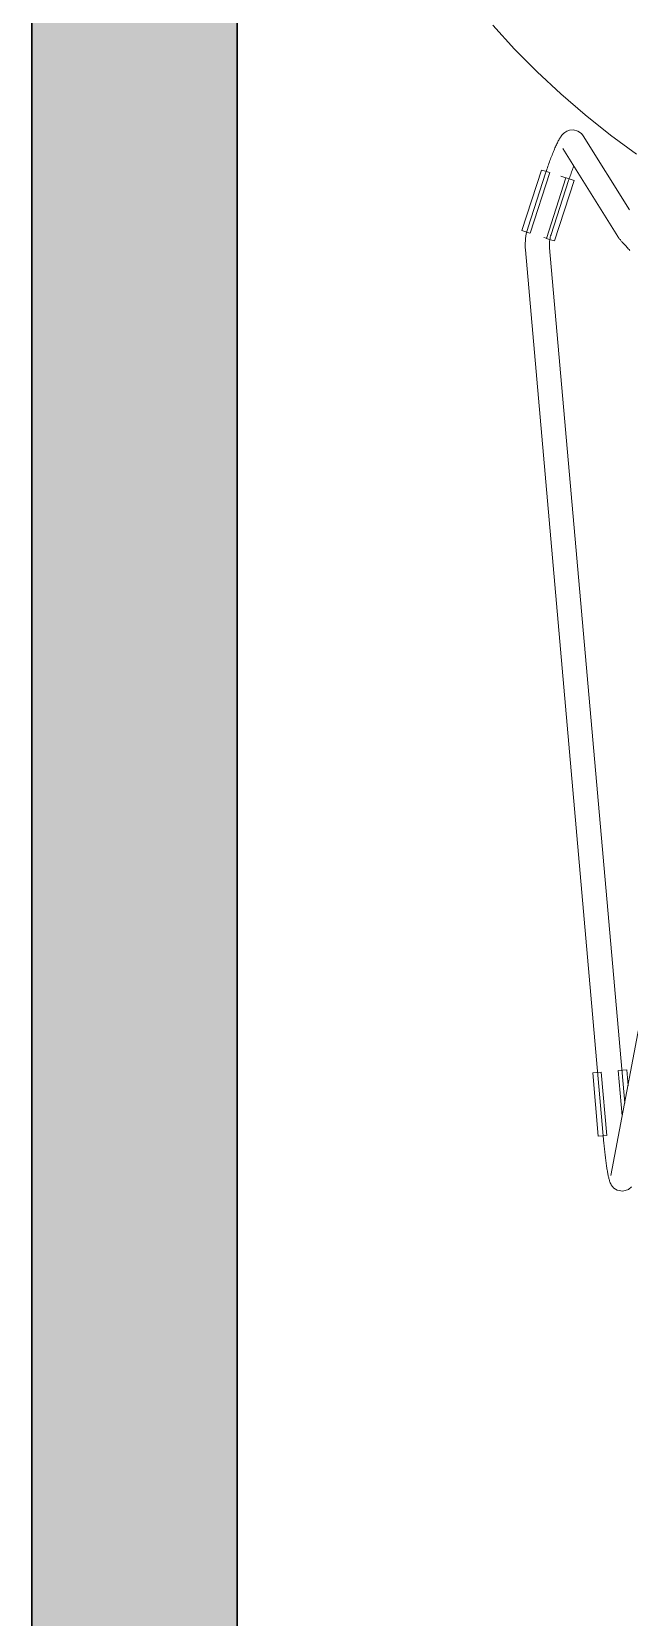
# Model space of a CAD drawing. Header units: millimetres. Extents: x 79795 to 317870, y -36033 to 97293.
# Drawn here: x 220025 to 220321, y 11252 to 12039 of the extents above; entities that cross this region are included whole.
import ezdxf

# ---------------------------------------------------------------- set-up
doc = ezdxf.new("R2010")
doc.units = ezdxf.units.MM
doc.header["$MEASUREMENT"] = 0
for name, color, linetype, lineweight in [('CSM-STL-XX-ZZ-M3-A-XXXX-00001_detached _19_04_21__rvt-1-Level 4$0$A-WALL-PATT', 7, 'CONTINUOUS', 9), ('CSM-STL-XX-ZZ-M3-A-XXXX-00001_detached _19_04_21__rvt-1-Level 4$0$I-WALL', 7, 'CONTINUOUS', 9), ('I-FURN', 8, 'CONTINUOUS', 9)]:
    doc.layers.add(name, color=color, linetype=linetype, lineweight=lineweight)

msp = doc.modelspace()

# ---------------------------------------------------------------- hatches: boundary and pattern name
at = {"layer": 'CSM-STL-XX-ZZ-M3-A-XXXX-00001_detached _19_04_21__rvt-1-Level 4$0$A-WALL-PATT'}
msp.add_hatch(color=256, dxfattribs=at).paths.add_polyline_path([(220024.83, 9757.89), (220126.83, 9757.89), (220126.83, 13505.33), (220024.83, 13505.33), (220024.83, 11434.18)], flags=0)

# ---------------------------------------------------------------- linework, layer by layer
at = {"layer": 'CSM-STL-XX-ZZ-M3-A-XXXX-00001_detached _19_04_21__rvt-1-Level 4$0$I-WALL', "lineweight": 30}
for p, q in [((220024.83, 13505.33), (220024.83, 9757.89)), ((220126.83, 9757.89), (220126.83, 13505.33))]:
    msp.add_line(p, q, dxfattribs=at)
at = {"layer": 'I-FURN'}
for p, q in [((220253.6, 12041.82), (220264.39, 12030.01)), ((220264.39, 12030.01), (220275.64, 12018.63)), ((220275.64, 12018.63), (220287.34, 12007.72)), ((220287.34, 12007.72), (220299.47, 11997.28)), ((220299.47, 11997.28), (220312, 11987.33)), ((220285.15, 11982.54), (220284.91, 11982.03)), ((220285.38, 11983.03), (220285.15, 11982.54)), ((220285.61, 11983.5), (220285.38, 11983.03)), ((220285.84, 11983.96), (220285.61, 11983.5)), ((220286.07, 11984.4), (220285.84, 11983.96)), ((220286.3, 11984.83), (220286.07, 11984.4)), ((220286.53, 11985.24), (220286.3, 11984.83)), ((220286.76, 11985.64), (220286.53, 11985.24)), ((220287.01, 11986.03), (220286.76, 11985.64)), ((220287.26, 11986.41), (220287.01, 11986.03)), ((220287.54, 11986.81), (220287.26, 11986.41)), ((220287.85, 11987.21), (220287.54, 11986.81)), ((220288.22, 11987.63), (220287.85, 11987.21)), ((220288.68, 11988.1), (220288.22, 11987.63)), ((220289.31, 11988.62), (220288.68, 11988.1)), ((220290.23, 11989.18), (220289.31, 11988.62)), ((220291.61, 11989.71), (220290.23, 11989.18)), ((220293.58, 11989.88), (220291.61, 11989.71)), ((220295.81, 11989.29), (220293.58, 11989.88)), ((220297.54, 11988.07), (220295.81, 11989.29)), ((220297.54, 11988.07), (220298.43, 11986.95)), ((220321.47, 11950.18), (220298.43, 11986.95)), ((220312, 11987.33), (220324.92, 11977.9)), ((220281.93, 11974.66), (220281.67, 11973.96)), ((220282.18, 11975.35), (220281.93, 11974.66)), ((220282.44, 11976.03), (220282.18, 11975.35)), ((220282.69, 11976.69), (220282.44, 11976.03)), ((220282.95, 11977.34), (220282.69, 11976.69)), ((220283.2, 11977.98), (220282.95, 11977.34)), ((220283.45, 11978.61), (220283.2, 11977.98)), ((220283.7, 11979.22), (220283.45, 11978.61)), ((220283.94, 11979.82), (220283.7, 11979.22)), ((220284.19, 11980.39), (220283.94, 11979.82)), ((220284.43, 11980.96), (220284.19, 11980.39)), ((220284.67, 11981.5), (220284.43, 11980.96)), ((220284.91, 11982.03), (220284.67, 11981.5)), ((220288.26, 11980.58), (220315.57, 11936.99)), ((220268.06, 11939.97), (220277.75, 11969.98)), ((220279.77, 11968.42), (220271.06, 11941.6)), ((220272.11, 11938.67), (220281.79, 11968.67)), ((220277.75, 11969.98), (220279.7, 11969.35)), ((220279.7, 11969.35), (220281.68, 11968.71)), ((220279.92, 11968.88), (220279.77, 11968.42)), ((220280.17, 11969.62), (220279.92, 11968.88)), ((220280.41, 11970.35), (220280.17, 11969.62)), ((220280.66, 11971.09), (220280.41, 11970.35)), ((220280.91, 11971.82), (220280.66, 11971.09)), ((220281.17, 11972.54), (220280.91, 11971.82)), ((220281.42, 11973.25), (220281.17, 11972.54)), ((220281.67, 11973.96), (220281.42, 11973.25)), ((220289.77, 11966.1), (220287.29, 11966.9)), ((220291.99, 11967.11), (220291.75, 11966.42)), ((220292.22, 11967.79), (220291.99, 11967.11)), ((220292.45, 11968.46), (220292.22, 11967.79)), ((220292.69, 11969.13), (220292.45, 11968.46)), ((220292.92, 11969.78), (220292.69, 11969.13)), ((220293.16, 11970.43), (220292.92, 11969.78)), ((220293.4, 11971.07), (220293.16, 11970.43)), ((220293.63, 11971.69), (220293.4, 11971.07)), ((220289.86, 11966.07), (220280.18, 11936.06)), ((220282.47, 11937.9), (220291.19, 11964.71)), ((220284.22, 11934.76), (220293.91, 11964.76)), ((220289.98, 11966.03), (220291.95, 11965.39)), ((220291.29, 11965.04), (220291.19, 11964.71)), ((220291.52, 11965.73), (220291.29, 11965.04)), ((220291.75, 11966.42), (220291.52, 11965.73)), ((220291.95, 11965.39), (220293.91, 11964.76)), ((220270.02, 11939.34), (220268.06, 11939.97)), ((220269.85, 11936.03), (220269.74, 11934.9)), ((220270, 11937.16), (220269.85, 11936.03)), ((220270.2, 11938.29), (220270, 11937.16)), ((220271.99, 11938.7), (220270.02, 11939.34)), ((220270.44, 11939.41), (220270.2, 11938.29)), ((220270.73, 11940.51), (220270.44, 11939.41)), ((220271.06, 11941.6), (220270.73, 11940.51)), ((220280.08, 11936.09), (220278.91, 11936.47)), ((220282.27, 11935.39), (220280.29, 11936.02)), ((220281.77, 11934.64), (220281.86, 11935.3)), ((220281.86, 11935.3), (220281.97, 11935.95)), ((220281.97, 11935.95), (220282.11, 11936.6)), ((220282.11, 11936.6), (220282.28, 11937.24)), ((220284.22, 11934.76), (220282.27, 11935.39)), ((220282.28, 11937.24), (220282.47, 11937.87)), ((220282.47, 11937.87), (220282.47, 11937.9)), ((220315.57, 11936.99), (220315.78, 11936.67)), ((220315.78, 11936.67), (220315.97, 11936.41)), ((220315.97, 11936.41), (220316.14, 11936.18)), ((220316.14, 11936.18), (220316.32, 11935.96)), ((220316.32, 11935.96), (220316.5, 11935.74)), ((220316.5, 11935.74), (220316.69, 11935.51)), ((220316.69, 11935.51), (220316.89, 11935.26)), ((220316.89, 11935.26), (220317.1, 11935.01)), ((220269.68, 11933.76), (220269.67, 11932.61)), ((220269.67, 11932.61), (220269.7, 11931.47)), ((220269.74, 11934.9), (220269.68, 11933.76)), ((220269.7, 11931.47), (220269.77, 11930.33)), ((220269.77, 11930.33), (220269.78, 11930.29)), ((220269.78, 11930.29), (220308.72, 11486.97)), ((220281.67, 11933.32), (220281.71, 11933.98)), ((220281.67, 11932.66), (220281.67, 11933.32)), ((220281.68, 11932), (220281.67, 11932.66)), ((220281.73, 11931.34), (220281.68, 11932)), ((220281.71, 11933.98), (220281.77, 11934.64)), ((220319.01, 11506.99), (220281.73, 11931.34)), ((220317.1, 11935.01), (220317.33, 11934.75)), ((220317.33, 11934.75), (220317.57, 11934.47)), ((220317.57, 11934.47), (220317.83, 11934.17)), ((220317.83, 11934.17), (220318.1, 11933.86)), ((220318.1, 11933.86), (220318.39, 11933.54)), ((220318.39, 11933.54), (220318.69, 11933.2)), ((220318.69, 11933.2), (220319.01, 11932.85)), ((220319.01, 11932.85), (220319.34, 11932.49)), ((220319.34, 11932.49), (220319.68, 11932.11)), ((220319.68, 11932.11), (220320.04, 11931.72)), ((220320.04, 11931.72), (220320.4, 11931.32)), ((220320.4, 11931.32), (220320.79, 11930.9)), ((220320.79, 11930.9), (220321.18, 11930.48)), ((220321.18, 11930.48), (220321.58, 11930.04)), ((220331.02, 11570.41), (220312.2, 11471.12)), ((220303.15, 11521.98), (220305.19, 11522.16)), ((220305.91, 11490.57), (220303.15, 11521.98)), ((220305.19, 11522.16), (220307.26, 11522.34)), ((220310.14, 11490.95), (220307.38, 11522.36)), ((220315.83, 11523.1), (220317.8, 11500.62)), ((220315.95, 11523.11), (220318.02, 11523.29)), ((220318.02, 11523.29), (220320.06, 11523.47)), ((220320.76, 11515.57), (220320.06, 11523.47)), ((220307.95, 11490.75), (220305.91, 11490.57)), ((220310.02, 11490.93), (220307.95, 11490.75)), ((220308.74, 11486.81), (220308.72, 11486.97)), ((220308.81, 11486.06), (220308.74, 11486.81)), ((220308.88, 11485.31), (220308.81, 11486.06)), ((220308.95, 11484.56), (220308.88, 11485.31)), ((220309.02, 11483.81), (220308.95, 11484.56)), ((220309.1, 11483.08), (220309.02, 11483.81)), ((220309.18, 11482.34), (220309.1, 11483.08)), ((220309.26, 11481.62), (220309.18, 11482.34)), ((220309.34, 11480.9), (220309.26, 11481.62)), ((220309.42, 11480.19), (220309.34, 11480.9)), ((220309.51, 11479.49), (220309.42, 11480.19)), ((220309.59, 11478.8), (220309.51, 11479.49)), ((220309.68, 11478.13), (220309.59, 11478.8)), ((220309.77, 11477.46), (220309.68, 11478.13)), ((220309.85, 11476.81), (220309.77, 11477.46)), ((220309.94, 11476.18), (220309.85, 11476.81)), ((220310.03, 11475.56), (220309.94, 11476.18)), ((220310.13, 11474.96), (220310.03, 11475.56)), ((220310.22, 11474.37), (220310.13, 11474.96)), ((220310.31, 11473.8), (220310.22, 11474.37)), ((220310.4, 11473.25), (220310.31, 11473.8)), ((220310.5, 11472.72), (220310.4, 11473.25)), ((220310.59, 11472.2), (220310.5, 11472.72)), ((220310.69, 11471.71), (220310.59, 11472.2)), ((220310.78, 11471.23), (220310.69, 11471.71)), ((220310.88, 11470.77), (220310.78, 11471.23)), ((220310.98, 11470.33), (220310.88, 11470.77)), ((220311.08, 11469.9), (220310.98, 11470.33)), ((220311.18, 11469.49), (220311.08, 11469.9)), ((220311.29, 11469.09), (220311.18, 11469.49)), ((220311.4, 11468.69), (220311.29, 11469.09)), ((220311.53, 11468.29), (220311.4, 11468.69)), ((220311.67, 11467.89), (220311.53, 11468.29)), ((220311.84, 11467.46), (220311.67, 11467.89)), ((220312.06, 11466.99), (220311.84, 11467.46)), ((220312.36, 11466.43), (220312.06, 11466.99)), ((220312.84, 11465.72), (220312.36, 11466.43)), ((220313.69, 11464.82), (220312.84, 11465.72)), ((220315.35, 11463.77), (220313.69, 11464.82)), ((220318.11, 11463.29), (220315.35, 11463.77)), ((220320.86, 11464.12), (220318.11, 11463.29)), ((220320.86, 11464.12), (220322.43, 11465.45))]:
    msp.add_line(p, q, dxfattribs=at)

doc.saveas('drawing.dxf')
